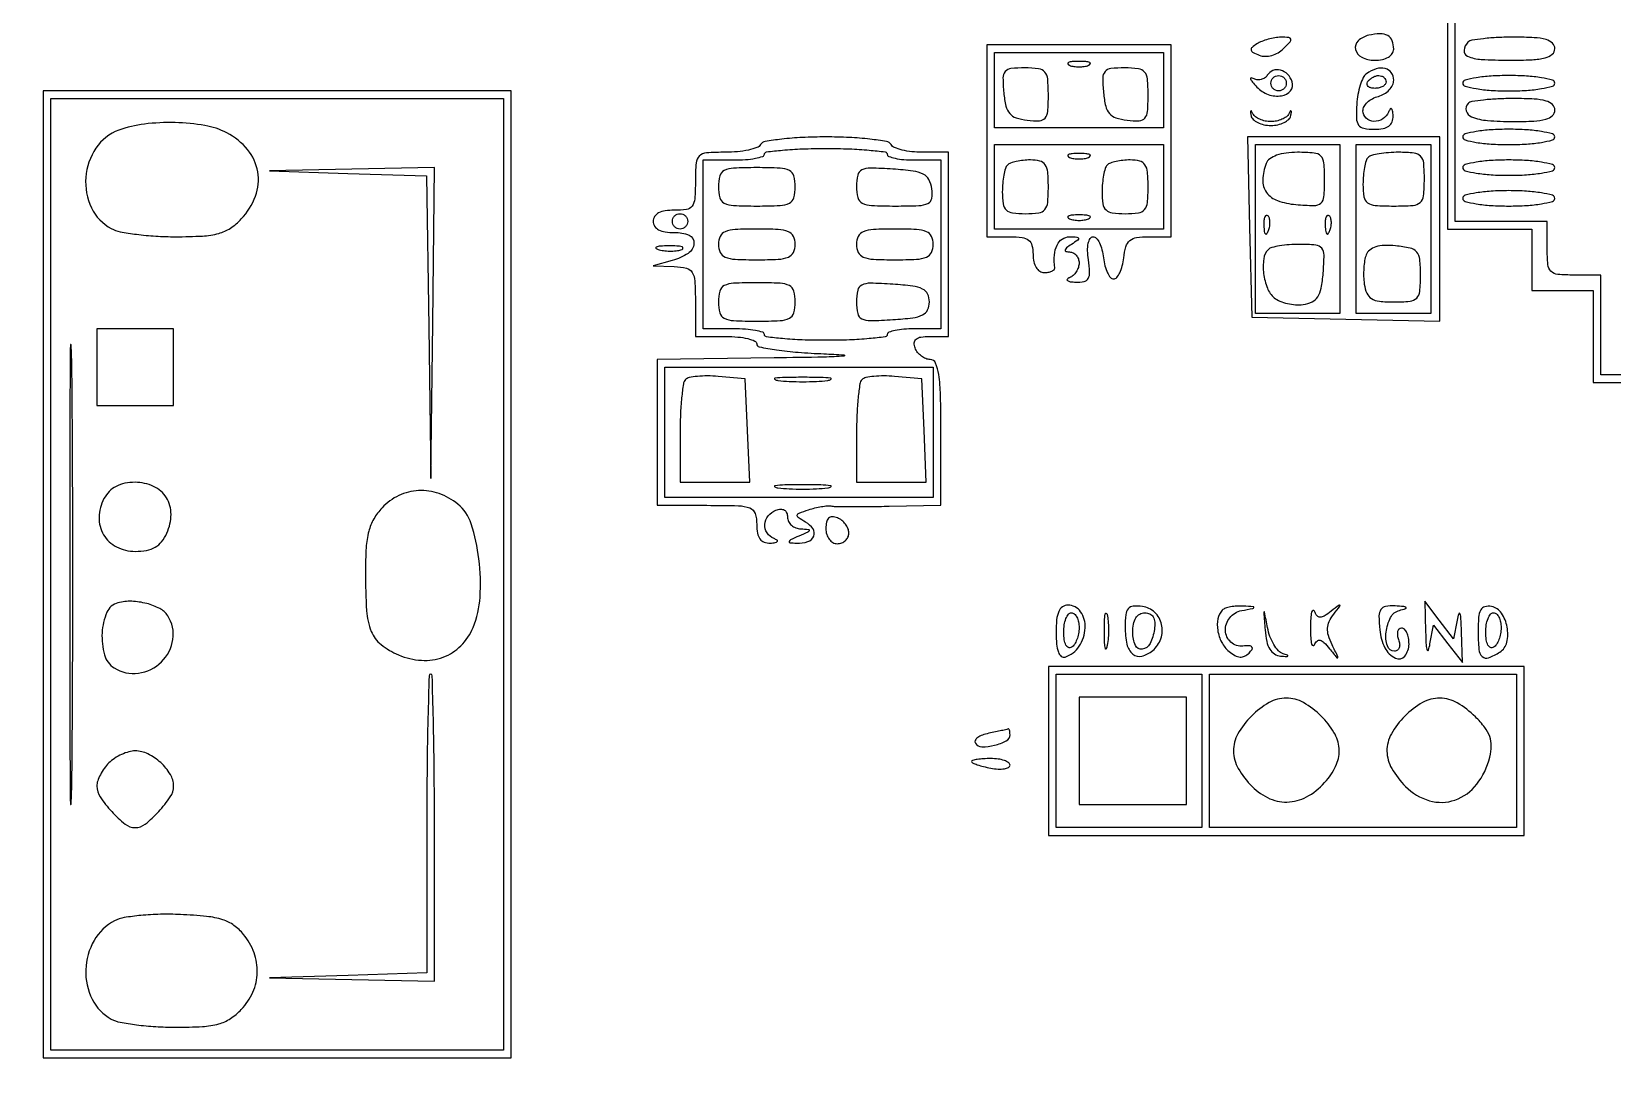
# Model space of a CAD drawing. Extents: x 4 to 1603, y 7 to 792.
# Drawn here: x 492.5 to 698.5, y 291.2 to 428.7 of the extents above; entities that cross this region are included whole.
import ezdxf

# ---------------------------------------------------------------- set-up
doc = ezdxf.new("R2010")
doc.units = 0

msp = doc.modelspace()

# ---------------------------------------------------------------- linework, layer by layer
for points in [[(4.463028, 790.750623, 0.090794), (4.267848, 789.688086, 0.000004), (4.202933, 675.011121, 0.000189), (4.180203, 548.51456, 0.000114), (4.244173, 398.5), (4.5, 7.5), (803.751263, 7.249377), (1603.002525, 6.998755), (1602.751263, 399.249377), (1602.5, 791.5), (803.718854, 791.750623, 0.000059), (387.797189, 791.831666, 0.000332), (164.795027, 791.700628, 0.000012), (5.544081, 791.497643, 0.311183)], [(617, 414.5), (617, 402), (620, 402, -0.030132), (621.581227, 401.904622, -0.135966), (622.428571, 401.555556, -0.172881), (622.863751, 400.872675, -0.056308), (623, 399.666667, 0.054274), (623.101508, 398.734266, 0.084557), (623.404762, 397.987179, 0.108046), (623.870474, 397.506482, 0.14755), (624.444444, 397.333333, 0.038689), (624.993133, 397.375853, 0.061286), (625.446117, 397.504687, 0.085084), (625.741557, 397.693753, 0.23919), (625.826023, 397.916667, -0.044501), (625.794497, 399.628834, -0.093078), (626.130903, 400.913273, -0.134115), (626.803875, 401.698744, -0.152285), (627.75, 401.984687, -0.011938), (628.728916, 401.952739, -0.327416), (628.916542, 401.798096, -0.309569), (628.830411, 401.563444, -0.011213), (628, 401, 0.021149), (627.378141, 400.559769, 0.167501), (627.1875, 400.269141, 0.405416), (627.295085, 400.081977, 0.066727), (627.75, 400.015313, -0.11214), (628.226876, 399.900837, -0.098871), (628.632812, 399.588352, -0.09314), (628.905223, 399.125447, -0.086757), (629, 398.583333, -0.080074), (628.906632, 398.004061, -0.064399), (628.632812, 397.434649, -0.065245), (628.227909, 396.960859, -0.087674), (627.75, 396.662281, 0.106761), (627.459467, 396.465114, 0.458079), (627.47725, 396.282867, 0.122259), (627.845016, 396.139752, 0.022456), (628.576807, 396.078947, 0.060901), (629.648785, 396.168835, 0.217017), (630.190715, 396.566222, 0.142399), (630.377393, 397.371563, 0.022656), (630.213308, 399, -0.030883), (630.114336, 400.175715, -0.055507), (630.199956, 401.138848, -0.08098), (630.442917, 401.78204, -0.268168), (630.820078, 402, -0.217755), (631.244458, 401.805979, -0.063302), (631.652525, 401.192187, -0.05091), (631.985764, 400.30299, -0.035583), (632.183578, 399.25, 0.033956), (632.377869, 398.196913, 0.049072), (632.700801, 397.307813, 0.060676), (633.093626, 396.691791, 0.224125), (633.5, 396.5, 0.224125), (633.906374, 396.691791, 0.060676), (634.299199, 397.307813, 0.049072), (634.622131, 398.196913, 0.033956), (634.816422, 399.25, -0.041915), (635.107782, 400.699672, -0.147664), (635.619465, 401.488679, -0.140127), (636.5, 401.885939, -0.03636), (638.066422, 402), (641, 402), (641, 414.5), (641, 427), (629, 427), (617, 427)], [(652.166154, 427.123851, 0.037974), (651.545023, 426.660536, 0.273922), (651.432549, 426.320302, 0.223905), (651.67359, 426.007148, 0.026967), (652.490455, 425.642036, 0.094977), (653.238346, 425.508243, 0.06358), (654.101538, 425.629317, 0.060838), (654.947534, 425.974963, 0.06911), (655.64573, 426.502873, 0.012224), (656.494544, 427.394236, 0.242588), (656.588703, 427.747443, 0.33328), (656.349594, 427.95377, 0.019236), (655.321429, 427.984687, 0.038177), (654.526527, 427.917179, 0.026332), (653.643227, 427.7255, 0.026638), (652.808369, 427.449202, 0.048063)], [(666.75, 428.25074, 0.132049), (665.373829, 427.523989, 0.268458), (665.026766, 426.393219, 0.228342), (665.842192, 425.37601, 0.111984), (667.5, 425, 0.047734), (668.521252, 425.09772, 0.083213), (669.316268, 425.394098, 0.111514), (669.818168, 425.856992, 0.15208), (670, 426.440983, 0.089902), (669.800161, 427.543429, 0.177857), (669.22797, 428.20822, 0.137315), (668.236219, 428.44584, 0.046416)], [(679.666667, 427.333333, 0.173283), (679.175291, 426.295626, 0.325149), (679.621271, 425.533852, 0.088823), (681.414429, 425.104094, 0.014513), (685, 425, 0.010614), (688.035942, 425.064452, 0.050675), (689.75, 425.3125, 0.113455), (690.662288, 425.77697, 0.222027), (691, 426.5, 0.207787), (690.690398, 427.212833, 0.119854), (689.861111, 427.679688, 0.055889), (688.318713, 427.932566, 0.012712), (685.666667, 428, 0.01161), (683.575172, 427.951431, 0.016057), (681.704167, 427.804167, 0.012597), (680.179074, 427.595698, 0.157369)], [(627.75, 424.337719, 0.057986), (628.320008, 424.181385, 0.037979), (629, 424.12966, 0.037979), (629.679992, 424.181385, 0.057986), (630.25, 424.337719, 0.174857), (630.459382, 424.525001, 0.447206), (630.398438, 424.693942, 0.078554), (629.89144, 424.810911, 0.017491), (629, 424.842105, 0.017491), (628.10856, 424.810911, 0.078554), (627.601562, 424.693942, 0.447206), (627.540618, 424.525001, 0.174857)], [(619.186642, 420.75, 0.032252), (619.466624, 419.021695, 0.121741), (619.956941, 418.050131, 0.139735), (620.801583, 417.49256, 0.047844), (622.25, 417.183578, 0.034973), (623.851278, 417.112048, 0.213995), (624.57941, 417.461004, 0.159249), (624.925065, 418.31056, 0.017643), (625, 420.433578, 0.020473), (624.913117, 422.554596, 0.158247), (624.535264, 423.458945, 0.186769), (623.730884, 423.889905, 0.030651), (621.936642, 424, 0.026112), (620.129287, 423.905548, 0.193387), (619.382033, 423.510341, 0.179517), (619.085324, 422.689889, 0.021973)], [(632.186642, 420.75, 0.032252), (632.466624, 419.021695, 0.121741), (632.956941, 418.050131, 0.139735), (633.801583, 417.49256, 0.047844), (635.25, 417.183578, 0.034973), (636.851278, 417.112048, 0.213995), (637.57941, 417.461004, 0.159249), (637.925065, 418.31056, 0.017643), (638, 420.433578, 0.020473), (637.913117, 422.554596, 0.158247), (637.535264, 423.458945, 0.186769), (636.730884, 423.889905, 0.030651), (634.936642, 424, 0.026112), (633.129287, 423.905548, 0.193387), (632.382033, 423.510341, 0.179517), (632.085324, 422.689889, 0.021973)], [(653.522542, 423.036475, -0.105247), (653.180206, 422.67866, -0.094715), (652.709006, 422.47447, -0.091636), (652.181944, 422.454809, -0.090836), (651.680902, 422.624555, 0.139816), (651.413009, 422.687278, 0.525831), (651.338175, 422.566514, 0.071382), (651.593936, 422.15488, 0.014114), (652.172459, 421.504123, 0.118763), (653.656304, 420.533122, 0.123289), (655.398185, 420.362413, 0.187665), (656.559451, 421.025255, 0.256105), (656.770658, 422.188026, 0.113244), (656.171945, 423.170544, 0.13646), (655.240499, 423.712233, 0.158187), (654.26535, 423.655347, 0.162708)], [(656, 422, -0.099038), (655.923658, 421.618362, -0.097945), (655.70625, 421.29375, -0.097945), (655.381638, 421.076342, -0.099038), (655, 421, -0.099038), (654.618362, 421.076342, -0.097945), (654.29375, 421.29375, -0.097945), (654.076342, 421.618362, -0.099038), (654, 422, -0.099038), (654.076342, 422.381638, -0.097945), (654.29375, 422.70625, -0.097945), (654.618362, 422.923658, -0.099038), (655, 423, -0.099038), (655.381638, 422.923658, -0.097945), (655.70625, 422.70625, -0.097945), (655.923658, 422.381638, -0.099038)], [(666.452116, 423.234687, 0.129743), (666.033294, 422.738733, 0.033921), (665.64801, 421.761127, 0.032122), (665.346786, 420.548005, 0.028053), (665.186231, 419.25, 0.022655), (665.146435, 417.414271, 0.149042), (665.43197, 416.551286, 0.19688), (666.105409, 416.122881, 0.044476), (667.484116, 416, 0.043137), (668.627841, 416.098858, 0.113063), (669.383097, 416.41605, 0.150143), (669.799496, 416.963846, 0.099572), (669.921053, 417.75, 0.021021), (669.862835, 418.416573, 0.185333), (669.724694, 418.672067, 0.449116), (669.54862, 418.648042, 0.051902), (669.337719, 418.25, -0.158448), (668.577042, 417.342867, -0.150788), (667.412089, 417.033733, -0.178111), (666.409438, 417.448767, -0.209436), (666, 418.383369, -0.129214), (666.149263, 418.951305, -0.073972), (666.5875, 419.514007, -0.065681), (667.235306, 419.986593, -0.060903), (668, 420.289749, 0.070024), (668.764455, 420.608997, 0.069688), (669.4125, 421.127252, 0.075597), (669.849832, 421.758114, 0.114309), (670, 422.40638, 0.154806), (669.69111, 423.38014, 0.183802), (668.895785, 423.916004, 0.135513), (667.731741, 423.869384, 0.075659)], [(669, 422.166667, -0.170324), (668.888458, 421.848724, -0.094314), (668.572297, 421.578125, -0.074868), (668.100961, 421.395108, -0.055286), (667.543989, 421.333333, -0.05773), (667.023273, 421.393656, -0.124167), (666.66697, 421.578125, -0.190804), (666.528782, 421.850897, -0.16277), (666.603006, 422.166667, -0.071639), (666.869696, 422.485481, -0.05288), (667.243158, 422.755208, -0.053298), (667.660916, 422.938439, -0.076861), (668.059017, 423, -0.087308), (668.418314, 422.936779, -0.094392), (668.723586, 422.755208, -0.100145), (668.927786, 422.484563, -0.112153)], [(679, 422, 0.339565), (679.303225, 421.604992, 0.024068), (680.75, 421.291667, 0.025878), (682.683687, 421.071434, 0.015416), (685, 421, 0.015416), (687.316313, 421.071434, 0.025878), (689.25, 421.291667, 0.024068), (690.696775, 421.604992, 0.339565), (691, 422, 0.339565), (690.696775, 422.395008, 0.024068), (689.25, 422.708333, 0.025878), (687.316313, 422.928566, 0.015416), (685, 423, 0.015416), (682.683687, 422.928566, 0.025878), (680.75, 422.708333, 0.024068), (679.303225, 422.395008, 0.339565)], [(651.408333, 417.775, 0.155456), (651.680097, 417.287265, 0.074338), (652.276198, 416.874531, 0.062697), (653.088307, 416.594578, 0.05173), (654, 416.5, 0.05173), (654.911693, 416.594578, 0.062697), (655.723802, 416.874531, 0.074338), (656.319903, 417.287265, 0.155456), (656.591667, 417.775, 0.013819), (656.671476, 418.233682, 0.236791), (656.624792, 418.374375, 0.485648), (656.52802, 418.362824, 0.021854), (656.341667, 418.025, -0.118064), (656.013908, 417.632242, -0.056994), (655.444115, 417.301094, -0.0519), (654.738971, 417.076079, -0.051341), (654, 417, -0.051341), (653.261029, 417.076079, -0.0519), (652.555885, 417.301094, -0.056994), (651.986092, 417.632242, -0.118064), (651.658333, 418.025, 0.021854), (651.47198, 418.362824, 0.485648), (651.375208, 418.374375, 0.236791), (651.328524, 418.233682, 0.013819)], [(679.693853, 419.36052, 0.274391), (679.451822, 418.411851, 0.229498), (680.160952, 417.630505, 0.07487), (682.228564, 417.139473, 0.02093), (685.559017, 417, 0.012323), (688.272988, 417.0669, 0.054983), (689.843169, 417.318921, 0.118863), (690.68577, 417.785402, 0.210155), (691, 418.5, 0.207787), (690.690398, 419.212833, 0.119854), (689.861111, 419.679688, 0.055889), (688.318713, 419.932566, 0.012712), (685.666667, 420, 0.011141), (683.577102, 419.953433, 0.015525), (681.712153, 419.812153, 0.011895), (680.190066, 419.612465, 0.159113)], [(503.850707, 415.871288, 0.158072), (500.885256, 413.546903, 0.130055), (499.561464, 409.729374, 0.130651), (500.301153, 405.770138, 0.160064), (502.886391, 403.060802, 0.075397), (504.045982, 402.649454, 0.016092), (506.163749, 402.311611, 0.016479), (508.667676, 402.077925, 0.015027), (511.259945, 402, 0.012945), (514.773698, 402.090985, 0.05308), (516.875936, 402.425578, 0.08015), (518.400357, 403.113402, 0.058265), (519.825686, 404.314451, 0.100233), (521.667375, 407.288934, 0.131262), (521.964815, 410.458735, 0.1316), (520.64233, 413.348709, 0.101013), (517.928479, 415.536985, 0.076972), (515.073565, 416.494519, 0.036572), (511.204163, 416.870464, 0.036221), (507.190217, 416.674957, 0.057606)], [(587.5, 414, -0.17067), (587.01959, 413.612194, -0.031293), (585.90585, 413.29375, -0.030444), (584.49521, 413.07325, -0.023552), (582.940983, 413, 0.016645), (580.428762, 412.916347, 0.17716), (579.508888, 412.508583, 0.184448), (579.088587, 411.611309, 0.01832), (579, 409.194311, -0.01726), (578.922237, 406.942256, -0.14187), (578.573008, 405.988179, -0.201581), (577.826921, 405.540732, -0.040681), (576.25, 405.444311, 0.038281), (575.054827, 405.376978, 0.087926), (574.199052, 405.104543, 0.129065), (573.688149, 404.637745, 0.144434), (573.5, 404, 0.145249), (573.689858, 403.360228, 0.129719), (574.204842, 402.893919, 0.087485), (575.070429, 402.623016, 0.037339), (576.28618, 402.557128, -0.106482), (578.177922, 402.190044, -0.322079), (578.819381, 401.129078, -0.231127), (578.051664, 399.829717, -0.078026), (575.994749, 398.893525), (573.5, 398.19936), (576.25, 398.09968, -0.046894), (577.840517, 397.891818, -0.204865), (578.591684, 397.346648, -0.122441), (578.929529, 396.235547, -0.012878), (579, 393.5), (579, 389), (583, 389, -0.022667), (584.533007, 388.930466, -0.036302), (585.825, 388.717687, -0.041435), (586.753457, 388.411427, -0.300961), (587, 388.038933, 0.359456), (587.325599, 387.644547, 0.01091), (589.570312, 387.262273, 0.01691), (592.395312, 386.941551, 0.01029), (595.75, 386.744568, -0.010747), (598.363146, 386.588729, -0.921288), (598.363267, 386.443913, -0.0159), (595.776644, 386.312072, -0.001412), (589.25, 386.205635), (574, 386), (574, 376.5), (574, 367), (580.5, 367, -0.006367), (584.623539, 366.947488, -0.085635), (586.1, 366.653846, -0.226921), (586.774088, 365.940826, -0.077921), (587, 364.5, 0.043691), (587.099298, 363.365807, 0.113288), (587.417105, 362.614681, 0.149605), (587.965082, 362.199913, 0.09932), (588.75, 362.078947, 0.021021), (589.416573, 362.137165, 0.185333), (589.672067, 362.275306, 0.449116), (589.648042, 362.45138, 0.051902), (589.25, 362.662281, -0.151638), (588.337914, 363.406679, -0.164659), (588.045377, 364.511186, -0.154344), (588.480397, 365.620416, -0.131848), (589.5, 366.361626, -0.075244), (590.114961, 366.496694, -0.151899), (590.592642, 366.382077, -0.166113), (590.893789, 366.027855, -0.094119), (591, 365.468615, 0.116892), (591.134084, 364.902915, 0.096306), (591.514063, 364.410759, 0.088922), (592.081584, 364.067537, 0.081782), (592.75, 363.929715, -0.011173), (593.721577, 363.868926, -0.467319), (593.827495, 363.717909, -0.223503), (593.652006, 363.510599, -0.005675), (592.5, 363, 0.007086), (591.414842, 362.515361, 0.206801), (591.217153, 362.2939, 0.479221), (591.320418, 362.13381, 0.015651), (592.190983, 362.070285, 0.089865), (593.644275, 362.271691, 0.216372), (594.42616, 362.990127, 0.258063), (594.327236, 363.941416, 0.11345), (593.358139, 364.819451, -0.01794), (592.407326, 365.397285, -0.314785), (592.280817, 365.715029, -0.25037), (592.531397, 365.999768, -0.012784), (593.733548, 366.415431, -0.016804), (594.584572, 366.654377, -0.017478), (595.438686, 366.832115, -0.017448), (596.185638, 366.933817, -0.069544), (596.646442, 366.916098, 0.041246), (597.238555, 366.859765, 0.001967), (599.23208, 366.84287, 0.003214), (601.602083, 366.847344, 0.002307), (604.25, 366.881579), (611, 367), (611, 376.5, 0.005978), (610.94196, 381.354096, 0.03043), (610.713342, 384.04506, 0.062224), (610.300531, 385.537329, 0.302944), (609.606989, 386, -0.096313), (609.031441, 386.111903, -0.06686), (608.454091, 386.440625, -0.064359), (607.962529, 386.926569, -0.074185), (607.638374, 387.5, -0.100949), (607.52355, 388.188759, -0.219604), (607.760129, 388.656385, -0.135263), (608.392285, 388.924542, -0.033085), (609.531385, 389), (612, 389), (612, 401), (612, 413), (608.559017, 413, -0.026918), (607.196361, 413.073414, -0.033489), (605.947275, 413.29375, -0.035556), (604.95866, 413.613307, -0.159713), (604.5, 414, 0.215439), (603.913727, 414.39495, 0.012833), (601.748186, 414.70625, 0.017439), (599.064877, 414.92741, 0.011841), (596, 415, 0.011841), (592.935123, 414.92741, 0.017439), (590.251814, 414.70625, 0.012833), (588.086273, 414.39495, 0.215439)], [(679, 415, 0.339565), (679.303225, 414.604992, 0.024068), (680.75, 414.291667, 0.025878), (682.683687, 414.071434, 0.015416), (685, 414, 0.015416), (687.316313, 414.071434, 0.025878), (689.25, 414.291667, 0.024068), (690.696775, 414.604992, 0.339565), (691, 415, 0.339565), (690.696775, 415.395008, 0.024068), (689.25, 415.708333, 0.025878), (687.316313, 415.928566, 0.015416), (685, 416, 0.015416), (682.683687, 415.928566, 0.025878), (680.75, 415.708333, 0.024068), (679.303225, 415.395008, 0.339565)], [(604, 412.75, 0.314762), (604.203838, 412.458283, 0.034996), (605.028125, 412.220312, 0.032598), (606.158482, 412.054191, 0.020189), (607.5, 412), (611, 412), (611, 401), (611, 390), (607.5, 390, 0.020189), (606.158482, 389.945809, 0.032598), (605.028125, 389.779688, 0.034996), (604.203838, 389.541717, 0.314762), (604, 389.25, -0.377653), (603.736262, 388.95062, -0.008236), (601.65, 388.720312, -0.014577), (599.067355, 388.553952, -0.008794), (596, 388.5, -0.008794), (592.932645, 388.553952, -0.014577), (590.35, 388.720312, -0.008236), (588.263738, 388.95062, -0.377653), (588, 389.25, 0.329173), (587.78368, 389.542978, 0.028369), (586.825, 389.779688, 0.028703), (585.533309, 389.945877, 0.017644), (584, 390), (580, 390), (580, 401), (580, 412), (584, 412, 0.017644), (585.533309, 412.054123, 0.028703), (586.825, 412.220312, 0.028369), (587.78368, 412.457022, 0.329173), (588, 412.75, -0.377653), (588.263738, 413.04938, -0.008236), (590.35, 413.279688, -0.014577), (592.932645, 413.446048, -0.008794), (596, 413.5, -0.008794), (599.067355, 413.446048, -0.014577), (601.65, 413.279688, -0.008236), (603.736262, 413.04938, -0.377653)], [(619.666667, 411.333333, 0.12431), (619.408273, 410.900353, 0.025624), (619.195833, 410.030208, 0.025482), (619.048954, 408.96693, 0.021582), (619, 407.833333, 0.035239), (619.1105, 406.267415, 0.169872), (619.514706, 405.486111, 0.16015), (620.333343, 405.101481, 0.030416), (622, 405, 0.032088), (623.739808, 405.111769, 0.185552), (624.535714, 405.541667, 0.157079), (624.911937, 406.438974, 0.021354), (625, 408.5, 0.021655), (624.916599, 410.424735, 0.126009), (624.583333, 411.375, 0.187622), (623.90652, 411.849915, 0.060305), (622.666667, 412, 0.026022), (621.724524, 411.950933, 0.028659), (620.822917, 411.804167, 0.029781), (620.075903, 411.590804, 0.11238)], [(627.75, 412.337719, 0.057986), (628.320008, 412.181385, 0.037979), (629, 412.12966, 0.037979), (629.679992, 412.181385, 0.057986), (630.25, 412.337719, 0.174857), (630.459382, 412.525001, 0.447206), (630.398438, 412.693942, 0.078554), (629.89144, 412.810911, 0.017491), (629, 412.842105, 0.017491), (628.10856, 412.810911, 0.078554), (627.601562, 412.693942, 0.447206), (627.540618, 412.525001, 0.174857)], [(632.666667, 411.333333, 0.12431), (632.408273, 410.900353, 0.025624), (632.195833, 410.030208, 0.025482), (632.048954, 408.96693, 0.021582), (632, 407.833333, 0.035239), (632.1105, 406.267415, 0.169872), (632.514706, 405.486111, 0.16015), (633.333343, 405.101481, 0.030416), (635, 405, 0.032088), (636.739808, 405.111769, 0.185552), (637.535714, 405.541667, 0.157079), (637.911937, 406.438974, 0.021354), (638, 408.5, 0.021655), (637.916599, 410.424735, 0.126009), (637.583333, 411.375, 0.187622), (636.90652, 411.849915, 0.060305), (635.666667, 412, 0.026022), (634.724524, 411.950933, 0.028659), (633.822917, 411.804167, 0.029781), (633.075903, 411.590804, 0.11238)], [(653.384042, 411.558413, 0.081373), (652.938275, 409.403891, 0.168243), (653.426636, 407.777648, 0.152941), (654.865682, 406.701355, 0.064057), (657.258317, 406.189635, 0.016352), (659.638403, 406.070394, 0.185212), (660.509061, 406.38714, 0.19747), (660.914923, 407.19475, 0.018942), (661, 409.439635, 0.021012), (660.908412, 411.618079, 0.176106), (660.502035, 412.497948, 0.17773), (659.627492, 412.907209, 0.021481), (657.468615, 413, 0.032402), (655.978967, 412.903364, 0.052479), (654.745453, 412.608782, 0.066648), (653.849538, 412.150997, 0.150855)], [(666.666667, 412.333333, 0.12431), (666.408273, 411.900353, 0.025624), (666.195833, 411.030208, 0.025482), (666.048954, 409.96693, 0.021582), (666, 408.833333, 0.039406), (666.129842, 407.188403, 0.201918), (666.602941, 406.427083, 0.139151), (667.596036, 406.076045, 0.015813), (670, 406, 0.01583), (672.521028, 406.079836, 0.165362), (673.464286, 406.46875, 0.192545), (673.900863, 407.324962, 0.022778), (674, 409.5, 0.021645), (673.908704, 411.607924, 0.170228), (673.511905, 412.4875, 0.179682), (672.664212, 412.901397, 0.024666), (670.666667, 413, 0.018427), (669.341558, 412.951148, 0.022866), (668.116667, 412.804167, 0.022027), (667.120244, 412.592625, 0.13383)], [(679, 411, 0.339565), (679.303225, 410.604992, 0.024068), (680.75, 410.291667, 0.025878), (682.683687, 410.071434, 0.015416), (685, 410, 0.015416), (687.316313, 410.071434, 0.025878), (689.25, 410.291667, 0.024068), (690.696775, 410.604992, 0.339565), (691, 411, 0.339565), (690.696775, 411.395008, 0.024068), (689.25, 411.708333, 0.025878), (687.316313, 411.928566, 0.015416), (685, 412, 0.015416), (682.683687, 411.928566, 0.025878), (680.75, 411.708333, 0.024068), (679.303225, 411.395008, 0.339565)], [(582, 408.5, 0.063163), (582.180083, 407.080151, 0.217022), (582.75, 406.375, 0.105983), (583.96031, 406.06277, 0.010324), (587, 406, 0.010324), (590.03969, 406.06277, 0.105983), (591.25, 406.375, 0.217022), (591.819917, 407.080151, 0.063163), (592, 408.5, 0.063163), (591.819917, 409.919849, 0.217022), (591.25, 410.625, 0.105983), (590.03969, 410.93723, 0.010324), (587, 411, 0.010324), (583.96031, 410.93723, 0.105983), (582.75, 410.625, 0.217022), (582.180083, 409.919849, 0.063163)], [(600, 408.554791, 0.060261), (600.177103, 407.090671, 0.219224), (600.746083, 406.375987, 0.107145), (601.958958, 406.061988, 0.009963), (605.069551, 406, 0.009195), (608.129485, 406.056276, 0.101748), (609.312298, 406.345198, 0.24511), (609.803314, 406.994219, 0.077157), (609.819551, 408.25, 0.087414), (609.432193, 409.436894, 0.154754), (608.702575, 410.149887, 0.08572), (607.366521, 410.557007, 0.015171), (604.75, 410.804791, 0.010023), (601.803324, 410.934629, 0.117122), (600.684987, 410.697208, 0.233261), (600.156864, 410.030729, 0.052991)], [(679, 407, 0.339565), (679.303225, 406.604992, 0.024068), (680.75, 406.291667, 0.025878), (682.683687, 406.071434, 0.015416), (685, 406, 0.015416), (687.316313, 406.071434, 0.025878), (689.25, 406.291667, 0.024068), (690.696775, 406.604992, 0.339565), (691, 407, 0.339565), (690.696775, 407.395008, 0.024068), (689.25, 407.708333, 0.025878), (687.316313, 407.928566, 0.015416), (685, 408, 0.015416), (682.683687, 407.928566, 0.025878), (680.75, 407.708333, 0.024068), (679.303225, 407.395008, 0.339565)], [(578, 404, -0.099038), (577.923658, 403.618362, -0.097945), (577.70625, 403.29375, -0.097945), (577.381638, 403.076342, -0.099038), (577, 403, -0.099038), (576.618362, 403.076342, -0.097945), (576.29375, 403.29375, -0.097945), (576.076342, 403.618362, -0.099038), (576, 404, -0.099038), (576.076342, 404.381638, -0.097945), (576.29375, 404.70625, -0.097945), (576.618362, 404.923658, -0.099038), (577, 405, -0.099038), (577.381638, 404.923658, -0.097945), (577.70625, 404.70625, -0.097945), (577.923658, 404.381638, -0.099038)], [(627.75, 404.337719, 0.057986), (628.320008, 404.181385, 0.037979), (629, 404.12966, 0.037979), (629.679992, 404.181385, 0.057986), (630.25, 404.337719, 0.174857), (630.459382, 404.525001, 0.447206), (630.398438, 404.693942, 0.078554), (629.89144, 404.810911, 0.017491), (629, 404.842105, 0.017491), (628.10856, 404.810911, 0.078554), (627.601562, 404.693942, 0.447206), (627.540618, 404.525001, 0.174857)], [(653.078947, 403.416667, 0.018894), (653.137993, 402.670344, 0.168741), (653.279315, 402.37858, 0.470617), (653.461564, 402.395823, 0.054073), (653.683114, 402.8125, 0.051402), (653.839148, 403.359369, 0.05415), (653.876576, 403.916927, 0.060344), (653.797407, 404.402231, 0.126455), (653.604167, 404.729167, 0.296942), (653.385309, 404.77538, 0.208169), (653.200665, 404.592839, 0.077125), (653.089945, 404.112848, 0.028489)], [(661.078947, 403.416667, 0.018894), (661.137993, 402.670344, 0.168741), (661.279315, 402.37858, 0.470617), (661.461564, 402.395823, 0.054073), (661.683114, 402.8125, 0.051402), (661.839148, 403.359369, 0.05415), (661.876576, 403.916927, 0.060344), (661.797407, 404.402231, 0.126455), (661.604167, 404.729167, 0.296942), (661.385309, 404.77538, 0.208169), (661.200665, 404.592839, 0.077125), (661.089945, 404.112848, 0.028489)], [(582, 401, 0.110458), (582.233935, 399.953987, 0.189791), (582.875, 399.35, 0.083766), (584.190675, 399.064942, 0.011557), (587, 399, 0.011557), (589.809325, 399.064942, 0.083766), (591.125, 399.35, 0.189791), (591.766065, 399.953987, 0.110458), (592, 401, 0.110458), (591.766065, 402.046013, 0.189791), (591.125, 402.65, 0.083766), (589.809325, 402.935058, 0.011557), (587, 403, 0.011557), (584.190675, 402.935058, 0.083766), (582.875, 402.65, 0.189791), (582.233935, 402.046013, 0.110458)], [(600, 401, 0.110458), (600.233935, 399.953987, 0.189791), (600.875, 399.35, 0.083766), (602.190675, 399.064942, 0.011557), (605, 399, 0.011557), (607.809325, 399.064942, 0.083766), (609.125, 399.35, 0.189791), (609.766065, 399.953987, 0.110458), (610, 401, 0.110458), (609.766065, 402.046013, 0.189791), (609.125, 402.65, 0.083766), (607.809325, 402.935058, 0.011557), (605, 403, 0.011557), (602.190675, 402.935058, 0.083766), (600.875, 402.65, 0.189791), (600.233935, 402.046013, 0.110458)], [(574.269032, 400.307009, 0.037336), (575.036634, 400.167106, 0.029507), (575.880008, 400.127736, 0.030339), (576.671085, 400.185595, 0.06278), (577.269032, 400.344063, 0.31318), (577.386009, 400.52287, 0.333666), (577.257153, 400.684921, 0.052471), (576.580113, 400.787295, 0.014395), (575.5, 400.805051, 0.012823), (574.431793, 400.764444, 0.080377), (573.900903, 400.643467, 0.597527), (573.883358, 400.48334, 0.087174)], [(653.666667, 400.333333, 0.164571), (653.06341, 399.113222, 0.064117), (653.054063, 397.207046, 0.06295), (653.539483, 395.297138, 0.126531), (654.444958, 394.045681, 0.074494), (655.165604, 393.609767, 0.041702), (656.142566, 393.294727, 0.040508), (657.206315, 393.136551, 0.051913), (658.194958, 393.173236, 0.074588), (659.371559, 393.523994, 0.141372), (660.109344, 394.170439, 0.097777), (660.551207, 395.291435, 0.024495), (660.810365, 397.25, 0.016096), (660.929726, 399.616927, 0.178444), (660.623513, 400.496616, 0.201947), (659.838143, 400.909607, 0.021399), (657.727032, 401, 0.018107), (656.378799, 400.951159, 0.022583), (655.134399, 400.804167, 0.021632), (654.122538, 400.592731, 0.134845)], [(666.414044, 399.636597, 0.052484), (666.217204, 398.901205, 0.023255), (666.106591, 397.901175, 0.022711), (666.086884, 396.821338, 0.028402), (666.170919, 395.822726, 0.065549), (666.503954, 394.627073, 0.157015), (667.099876, 393.939415, 0.111705), (668.133619, 393.593661, 0.025076), (670, 393.5, 0.021868), (672.127612, 393.593097, 0.176278), (673, 394, 0.176278), (673.406903, 394.872388, 0.021868), (673.5, 397, 0.024341), (673.399974, 399.05343, 0.15355), (672.994947, 400.005918, 0.164455), (672.132691, 400.520458, 0.028996), (670.243125, 400.813871, 0.031233), (668.770124, 400.863427, 0.067469), (667.653457, 400.679151, 0.094451), (666.874964, 400.26728, 0.133133)], [(582, 393.5, 0.063163), (582.180083, 392.080151, 0.217022), (582.75, 391.375, 0.105983), (583.96031, 391.06277, 0.010324), (587, 391, 0.010324), (590.03969, 391.06277, 0.105983), (591.25, 391.375, 0.217022), (591.819917, 392.080151, 0.063163), (592, 393.5, 0.063163), (591.819917, 394.919849, 0.217022), (591.25, 395.625, 0.105983), (590.03969, 395.93723, 0.010324), (587, 396, 0.010324), (583.96031, 395.93723, 0.105983), (582.75, 395.625, 0.217022), (582.180083, 394.919849, 0.063163)], [(600, 393.5, 0.050029), (600.152452, 391.980187, 0.233904), (600.675854, 391.30509, 0.119569), (601.785688, 391.064188, 0.009954), (604.75, 391.195209, 0.014124), (607.322, 391.433344, 0.082986), (608.618151, 391.81472, 0.169593), (609.264512, 392.464119, 0.112234), (609.5, 393.5, 0.112234), (609.264512, 394.535881, 0.169593), (608.618151, 395.18528, 0.082986), (607.322, 395.566656, 0.014124), (604.75, 395.804791, 0.009954), (601.785688, 395.935812, 0.119569), (600.675854, 395.69491, 0.233904), (600.152452, 395.019813, 0.050029)], [(497.465921, 358, 0.00044), (497.482812, 338.814888, 0.002208), (497.549162, 328.073438, 0.968152), (497.646395, 328.071321, 0.010884), (497.749294, 331.25, 0.001669), (497.837643, 343.42741, 0.000979), (497.866185, 358, 0.000979), (497.837643, 372.57259, 0.001669), (497.749294, 384.75, 0.010884), (497.646395, 387.928679, 0.968152), (497.549162, 387.926562, 0.002208), (497.482812, 377.185112, 0.00044)], [(577.714259, 383.380925, 0.161573), (577.43239, 382.819117, 0.01091), (577.209813, 381.016063, 0.014766), (577.051978, 378.811495, 0.010486), (577, 376.333333), (577, 370), (581.54569, 370), (586.09138, 370), (585.79569, 376.75), (585.5, 383.5), (581.964259, 383.797592, 0.020091), (580.558152, 383.859209, 0.025341), (579.257328, 383.797953, 0.024855), (578.200341, 383.640985, 0.148137)], [(589.75, 383.276604, 0.019375), (591.229765, 383.150935, 0.011494), (593, 383.110234, 0.011494), (594.770235, 383.150935, 0.019375), (596.25, 383.276604, 0.108536), (596.666199, 383.423685, 0.707215), (596.635938, 383.56145, 0.025693), (595.329566, 383.655793, 0.005179), (593, 383.679926, 0.005179), (590.670434, 383.655793, 0.025693), (589.364062, 383.56145, 0.707215), (589.333801, 383.423685, 0.108536)], [(600.714259, 383.380925, 0.161573), (600.43239, 382.819117, 0.01091), (600.209813, 381.016063, 0.014766), (600.051978, 378.811495, 0.010486), (600, 376.333333), (600, 370), (604.54569, 370), (609.09138, 370), (608.79569, 376.75), (608.5, 383.5), (604.964259, 383.797592, 0.020091), (603.558152, 383.859209, 0.025341), (602.257328, 383.797953, 0.024855), (601.200341, 383.640985, 0.148137)], [(501.932303, 367.873507, 0.11592), (501.284125, 365.442681, 0.141977), (501.868731, 363.17489, 0.14282), (503.571217, 361.580214, 0.117788), (506, 361, 0.04369), (507.491492, 361.130575, 0.087108), (508.601706, 361.533855, 0.095183), (509.445573, 362.262119, 0.060443), (510.12432, 363.373507, 0.104518), (510.670655, 365.825335, 0.142884), (510.064239, 367.992179, 0.145397), (508.399731, 369.467745, 0.109568), (506, 370, 0.048653), (504.642549, 369.867597, 0.071934), (503.515696, 369.471419, 0.078374), (502.6167, 368.804687, 0.071331)], [(538.174314, 366.685549, 0.058199), (537.088972, 365.221481, 0.067325), (536.433852, 363.614996, 0.048063), (536.097699, 361.487542, 0.015166), (536, 358.267336, 0.015492), (536.154996, 353.265962, 0.080287), (536.762264, 350.578019, 0.129475), (538.038915, 348.863135, 0.068937), (540.32949, 347.503507, 0.083898), (543.311157, 346.80341, 0.104268), (546.123641, 347.212855, 0.108802), (548.444571, 348.697558, 0.098377), (550.028975, 351.069953, 0.083096), (550.944276, 355.03464, 0.045989), (550.790684, 360.013812, 0.045989), (549.78994, 364.603863, 0.146934), (548.043167, 367.166129, 0.086195), (545.595257, 368.531192, 0.096646), (542.92825, 368.918013, 0.098683), (540.35541, 368.273687, 0.093897)], [(589.75, 369.276604, 0.019375), (591.229765, 369.150935, 0.011494), (593, 369.110234, 0.011494), (594.770235, 369.150935, 0.019375), (596.25, 369.276604, 0.108536), (596.666199, 369.423685, 0.707215), (596.635938, 369.56145, 0.025693), (595.329566, 369.655793, 0.005179), (593, 369.679926, 0.005179), (590.670434, 369.655793, 0.025693), (589.364062, 369.56145, 0.707215), (589.333801, 369.423685, 0.108536)], [(596, 363.968615, 0.074555), (596.112818, 363.216216, 0.088591), (596.440489, 362.578103, 0.100732), (596.927808, 362.151638, 0.130258), (597.5, 362, 0.091732), (598.07263, 362.105949, 0.095925), (598.559375, 362.409197, 0.099462), (598.885101, 362.86153, 0.106859), (599, 363.393011, 0.096313), (598.888097, 363.968559, 0.06686), (598.559375, 364.545909, 0.064359), (598.073431, 365.037471, 0.074185), (597.5, 365.361626, 0.086117), (596.836898, 365.492319, 0.195231), (596.367392, 365.31408, 0.155809), (596.0868, 364.816231, 0.051069)], [(503.75, 354.299204, 0.234008), (502.30755, 353.061359, 0.086698), (501.683371, 350.382051, 0.082573), (501.994994, 347.530672, 0.184861), (503.274761, 345.809027, 0.17788), (506.417557, 345.126347, 0.160366), (509.416965, 346.598254, 0.163762), (510.915812, 349.534944, 0.184503), (510.234687, 352.615219, 0.127146), (509.207119, 353.544732, 0.057144), (507.497004, 354.204559, 0.054454), (505.541274, 354.490692, 0.071607)], [(674.158418, 350.5, 0.005806), (674.228511, 348.752545, 0.075743), (674.359049, 348.118039, 0.713873), (674.523676, 348.121867, 0.030545), (674.731805, 348.948959), (675.191247, 351.397919), (677.073387, 348.948959), (678.955528, 346.5), (678.841582, 350.5, 0.005806), (678.771489, 352.247455, 0.075743), (678.640951, 352.881961, 0.713873), (678.476324, 352.878133, 0.030545), (678.268195, 352.051041), (677.808753, 349.602081), (675.926613, 352.051041), (674.044472, 354.5)], [(626, 350.416667, 0.02309), (626.070285, 348.895473, 0.06547), (626.304817, 347.861716, 0.129554), (626.683744, 347.321309, 0.261569), (627.178557, 347.226186, 0.168495), (629.008812, 348.63381, 0.133102), (629.791719, 351.022774, 0.165777), (629.194179, 353.128295, 0.246229), (627.531385, 354, 0.159758), (626.838987, 353.772974, 0.134108), (626.356841, 353.165017, 0.076916), (626.080853, 352.085695, 0.024207)], [(629, 351.059017, -0.046881), (628.925923, 350.270704, -0.046318), (628.70625, 349.50665, -0.050262), (628.383556, 348.876024, -0.111412), (628, 348.5, -0.253782), (627.615199, 348.478234, -0.1651), (627.287316, 348.794783, -0.083483), (627.068671, 349.479336, -0.035659), (627, 350.440983, -0.037227), (627.073066, 351.420991, -0.055981), (627.29375, 352.248289, -0.073461), (627.616918, 352.813779, -0.230178), (628, 353, -0.186414), (628.381787, 352.852535, -0.089706), (628.70625, 352.429836, -0.069539), (628.926216, 351.801778, -0.049547)], [(632.252183, 350.5, 0.008901), (632.284834, 349.071102, 0.053901), (632.394187, 348.339362, 0.67161), (632.54341, 348.319562, 0.082665), (632.707261, 348.761659, 0.028254), (632.840609, 349.754739, 0.020511), (632.880728, 350.869594, 0.020826), (632.830983, 351.934218, 0.041951), (632.68708, 352.761659, 0.285845), (632.523779, 352.916221, 0.417468), (632.37161, 352.814362, 0.038992), (632.273069, 351.938425, 0.009782)], [(635, 351.128568, 0.053214), (635.23801, 348.89857, 0.164927), (636.005102, 347.617611, 0.243281), (637.166133, 347.349401, 0.111069), (638.592062, 348.076405, 0.13768), (639.660472, 349.623335, 0.141012), (639.754784, 351.485027, 0.147788), (638.852468, 353.050001, 0.154526), (637.25, 353.819551, 0.052839), (636.056564, 353.861935, 0.203838), (635.410308, 353.531831, 0.149807), (635.082661, 352.754667, 0.0254)], [(638.819551, 350.828328, -0.077969), (638.245613, 348.984177, -0.246964), (637.233119, 348.247168, -0.341983), (636.334996, 348.754328, -0.099758), (636, 350.416667, -0.043744), (636.097716, 351.531429, -0.093042), (636.401892, 352.338523, -0.12769), (636.900993, 352.823287, -0.129929), (637.569551, 353, -0.108654), (638.227121, 352.855398, -0.155126), (638.665008, 352.454992, -0.118091), (638.864321, 351.780163, -0.049589)], [(647.666667, 353.333333, 0.151576), (647.083672, 352.225799, 0.086558), (647.066912, 350.7006, 0.080356), (647.584907, 349.14824, 0.099234), (648.542382, 347.964826, 0.045654), (649.310603, 347.437587, 0.10732), (649.972459, 347.235449, 0.131346), (650.572349, 347.343747, 0.086615), (651.149048, 347.749048, 0.050069), (651.546584, 348.235307, 0.337701), (651.527317, 348.526532, 0.211582), (651.190325, 348.68369, 0.025896), (650.357151, 348.656667, -0.204433), (648.784245, 349.176352, -0.205944), (648.077423, 350.669317, -0.181425), (648.64393, 352.361875, -0.176838), (650.190584, 353.286481, 0.001691), (651.657965, 353.571933, 0.255886), (651.784756, 353.677979, 0.504517), (651.725745, 353.771839, 0.002436), (650.416667, 353.863818, 0.030888), (649.57023, 353.866795, 0.033093), (648.749479, 353.764163, 0.03512), (648.063447, 353.581096, 0.114095)], [(653.25, 350.758189, 0.032755), (653.463628, 349.268696, 0.082257), (653.861244, 348.249851, 0.118055), (654.459899, 347.634013, 0.119659), (655.269603, 347.359977, 0.006354), (656.028496, 347.302614, 0.213174), (656.194891, 347.364737, 0.551916), (656.17351, 347.462546, 0.010441), (655.578336, 347.663801, -0.132559), (654.977971, 348.04758, -0.050596), (654.382469, 348.851869, -0.045558), (653.880534, 349.903887, -0.041571), (653.558733, 351.062013, 0.000344), (653.168872, 353.104355, 0.599046), (653.115014, 353.121137, 0.220815), (653.076842, 353.019339, 0.000267)], [(659.157895, 351, 0.013515), (659.19211, 349.734382, 0.04484), (659.311248, 348.910882, 0.256598), (659.48818, 348.715409, 0.400141), (659.679948, 348.803003, -0.096314), (660.01027, 349.314844, -0.269629), (660.405464, 349.428023, -0.137612), (660.915456, 349.135131, -0.024322), (661.656167, 348.303003, 0.001711), (662.599935, 347.140996, 0.508942), (662.705117, 347.146925, 0.26077), (662.714985, 347.303957, 0.001241), (661.985772, 348.813922, -0.037245), (661.502527, 350.03113, -0.088263), (661.379086, 350.994804, -0.098869), (661.599439, 351.873268, -0.055338), (662.180606, 352.813922, 0.001808), (663.003283, 353.873105, 0.353331), (663.000436, 353.999484, 0.400776), (662.883779, 354.011973, 0.001925), (661.847246, 353.208262, -0.023476), (660.952176, 352.574039, -0.143348), (660.414052, 352.416524, -0.231916), (660.018946, 352.610204, -0.06953), (659.676193, 353.208262, 0.407591), (659.48578, 353.292191, 0.250381), (659.310145, 353.092427, 0.044234), (659.191909, 352.266125, 0.01343)], [(668.186642, 350.758189, 0.09165), (668.848267, 348.449955, 0.166796), (670.229604, 347.088078, 0.346192), (671.440023, 347.357228, 0.173057), (672, 348.926676, 0.044762), (671.928808, 349.720319, 0.06462), (671.715469, 350.390961, 0.084526), (671.401529, 350.84428, 0.201785), (671.031385, 351, 0.184534), (670.710807, 350.877514, 0.147206), (670.516384, 350.559375, 0.100118), (670.488865, 350.074366, 0.055937), (670.638374, 349.5, -0.06502), (670.77672, 348.926101, -0.112257), (670.719716, 348.440625, -0.151946), (670.480915, 348.121257, -0.158089), (670.106989, 348, -0.326512), (669.177247, 348.679595, -0.107636), (669.00883, 350.466857, -0.089541), (669.603004, 352.39381, -0.212484), (670.75, 353.310674, 0.014174), (671.548033, 353.543576, 0.557759), (671.584275, 353.691077, 0.181631), (671.322692, 353.812573, 0.006343), (670.186642, 353.883999, 0.050385), (668.935304, 353.82065, 0.215845), (668.324303, 353.423448, 0.146969), (668.085328, 352.58401, 0.020468)], [(681, 350.573324, 0.021482), (681.100782, 348.228634, 0.183326), (681.549011, 347.297256, 0.289498), (682.361908, 347.135818, 0.04939), (683.837492, 347.878403, 0.196835), (684.742047, 349.153106, 0.102781), (684.788785, 351.132366, 0.10326), (684.044131, 352.959381, 0.200017), (682.75, 353.813108, 0.109935), (681.886535, 353.78663, 0.209458), (681.3491, 353.367286, 0.105144), (681.07035, 352.418438, 0.019057)], [(684, 351.059017, -0.046881), (683.925923, 350.270704, -0.046318), (683.70625, 349.50665, -0.050262), (683.383556, 348.876024, -0.111412), (683, 348.5, -0.253782), (682.615199, 348.478234, -0.1651), (682.287316, 348.794783, -0.083483), (682.068671, 349.479336, -0.035659), (682, 350.440983, -0.037227), (682.073066, 351.420991, -0.055981), (682.29375, 352.248289, -0.073461), (682.616918, 352.813779, -0.230178), (683, 353, -0.186414), (683.381787, 352.852535, -0.089706), (683.70625, 352.429836, -0.069539), (683.926216, 351.801778, -0.049547)], [(544, 325.534983), (544, 306.069966), (533.75, 305.745881), (523.5, 305.421795), (534.25, 305.210897), (545, 305), (545, 325, 0.002343), (544.964068, 332.668973, 0.003906), (544.853125, 339.125, 0.000614), (544.704242, 344.801289, 0.406196), (544.5, 345, 0.405956), (544.295811, 344.801504, 0.000648), (544.146875, 339.282151, 0.004013), (544.035932, 332.998815, 0.002407)], [(651.454545, 339.545455, 0.068646), (649.697236, 337.22575, 0.131161), (649.122039, 334.976928, 0.129093), (649.740969, 332.715888, 0.065453), (651.550323, 330.358768, 0.094529), (653.881544, 328.77448, 0.123153), (656.418265, 328.356435, 0.117166), (658.947283, 329.180549, 0.080234), (661.25, 331.153425, 0.074747), (662.554831, 333.267163, 0.122505), (662.888297, 335.333006, 0.115003), (662.217776, 337.406538, 0.060985), (660.545455, 339.545455, 0.068255), (658.241308, 341.293807, 0.128907), (656, 341.881413, 0.128907), (653.758692, 341.293807, 0.068255)], [(671.454545, 339.545455, 0.068646), (669.697236, 337.22575, 0.131161), (669.122039, 334.976928, 0.129093), (669.740969, 332.715888, 0.065453), (671.550323, 330.358768, 0.125615), (674.654382, 328.517133, 0.156784), (677.987794, 328.602084, 0.14561), (680.8243, 330.651609, 0.104271), (682.529973, 334.199677, 0.05484), (682.721306, 335.654644, 0.091889), (682.522862, 336.868259, 0.078724), (681.870912, 338.054678, 0.031462), (680.641232, 339.449677, 0.065453), (678.284112, 341.259031, 0.129093), (676.023072, 341.877961, 0.131161), (673.77425, 341.302764, 0.068646)], [(617.235169, 337.292323, 0.038381), (616.404013, 337.065322, 0.071292), (615.787156, 336.739713, 0.116613), (615.472925, 336.374568, 0.26388), (615.486165, 336.022386, 0.256363), (616.334259, 335.542071, 0.062888), (617.984972, 335.728098, 0.06366), (619.51998, 336.314625, 0.276399), (620, 337.116631, 0.026951), (619.982235, 337.445968, 0.053827), (619.926563, 337.700507, 0.094178), (619.845139, 337.84584, 0.356862), (619.75, 337.863818, -0.06599), (619.567648, 337.793719, -0.002938), (618.908143, 337.639766, -0.004907), (618.121005, 337.468996, -0.003484)], [(502.571429, 333.428571, 0.040215), (501.970075, 332.721837, 0.035542), (501.461607, 331.899107, 0.037263), (501.111012, 331.088072, 0.083576), (501, 330.428571, 0.149006), (501.432695, 329.008873, 0.038182), (502.936682, 327.102684, 0.037547), (504.696801, 325.458317, 0.170718), (506, 325, 0.170718), (507.303199, 325.458317, 0.037547), (509.063318, 327.102684, 0.038182), (510.567305, 329.008873, 0.149006), (511, 330.428571, 0.136784), (510.577423, 331.944356, 0.071718), (509.32627, 333.469732, 0.070291), (507.657915, 334.611854, 0.115497), (506, 335, 0.068562), (505.174536, 334.886274, 0.039005), (504.226786, 334.538393, 0.038141), (503.309473, 334.030083, 0.05083)], [(615, 333.616577, 0.300822), (615.114399, 333.443639, 0.017542), (615.734375, 333.2054, 0.021857), (616.5418, 332.966135, 0.013875), (617.5, 332.755249, 0.031701), (618.458177, 332.634359, 0.053628), (619.265625, 332.670744, 0.076393), (619.816555, 332.843992, 0.285831), (620, 333.138672, 0.249889), (619.823693, 333.469414, 0.064968), (619.265625, 333.746985, 0.050289), (618.457653, 333.937276, 0.032714), (617.5, 334, 0.014412), (616.541581, 333.972369, 0.023639), (615.734375, 333.88737, 0.020244), (615.119163, 333.767351, 0.347462)], [(503.321178, 312.865857, 0.147059), (500.637794, 310.302833, 0.121181), (499.558054, 306.477837, 0.123672), (500.382808, 302.648787, 0.156549), (502.886391, 300.060802, 0.075397), (504.045982, 299.649454, 0.016092), (506.163749, 299.311611, 0.016479), (508.667676, 299.077925, 0.015027), (511.259945, 299, 0.012945), (514.773698, 299.090985, 0.05308), (516.875936, 299.425578, 0.08015), (518.400357, 300.113402, 0.058265), (519.825686, 301.314451, 0.084256), (521.332178, 303.583661, 0.096913), (521.91072, 306.114507, 0.096324), (521.493809, 308.689014, 0.082199), (520.133619, 311.083315, 0.067627), (518.872822, 312.269914, 0.078913), (517.402524, 313.003036, 0.051464), (515.311638, 313.431686, 0.013384), (511.883619, 313.68101, 0.017036), (509.279909, 313.711655, 0.018156), (506.735159, 313.562344, 0.01805), (504.565203, 313.276419, 0.075978)]]:
    msp.add_lwpolyline(points, format="xyb", close=True)
msp.add_lwpolyline([(677, 436), (677, 403), (682.5, 403), (688, 403), (688, 399), (688, 395), (692, 395), (696, 395), (696, 389), (696, 383), (729, 383)])
msp.add_lwpolyline([(729, 384), (697, 384), (697, 390.5), (697, 397), (693.5, 397, -0.021868), (691.372388, 397.093097, -0.176278), (690.5, 397.5, -0.176278), (690.093097, 398.372388, -0.021868), (690, 400.5), (690, 404), (684, 404), (678, 404), (678, 436)], format="xyb")
for points in [[(640, 421.1), (640, 416.2), (629, 416.2), (618, 416.2), (618, 421.1), (618, 426), (629, 426), (640, 426)], [(494, 358), (494, 295), (524.5, 295), (555, 295), (555, 358), (555, 421), (524.5, 421), (494, 421)], [(554, 358), (554, 296), (524.5, 296), (495, 296), (495, 358), (495, 420), (524.5, 420), (554, 420)], [(651.218265, 403.25), (651.5, 391.5), (663.75, 391.253211), (676, 391.006421), (676, 403.003211), (676, 415), (663.468265, 415), (650.936529, 415)], [(640, 408.5), (640, 403), (629, 403), (618, 403), (618, 408.5), (618, 414), (629, 414), (640, 414)], [(663, 403), (663, 392), (657.5, 392), (652, 392), (652, 403), (652, 414), (657.5, 414), (663, 414)], [(674.840073, 403), (674.860041, 392), (669.99002, 392), (665.12, 392), (665.12, 403), (665.12, 414), (669.970052, 414), (674.820104, 414)], [(533.728976, 410.254352), (543.957952, 409.930498), (544.251366, 390.215249), (544.54478, 370.5), (544.77239, 390.75), (545, 411), (534.25, 410.789103), (523.5, 410.578205)], [(501, 385), (501, 380), (506, 380), (511, 380), (511, 385), (511, 390), (506, 390), (501, 390)], [(610, 376.5), (610, 368), (592.5, 368), (575, 368), (575, 376.5), (575, 385), (592.5, 385), (610, 385)], [(625, 335), (625, 324), (656, 324), (687, 324), (687, 335), (687, 346), (656, 346), (625, 346)], [(645, 335), (645, 325), (635.5, 325), (626, 325), (626, 335), (626, 345), (635.5, 345), (645, 345)], [(686, 335), (686, 325), (666, 325), (646, 325), (646, 335), (646, 345), (666, 345), (686, 345)], [(629, 335), (629, 328), (636, 328), (643, 328), (643, 335), (643, 342), (636, 342), (629, 342)]]:
    msp.add_lwpolyline(points, close=True)

doc.saveas('drawing.dxf')
